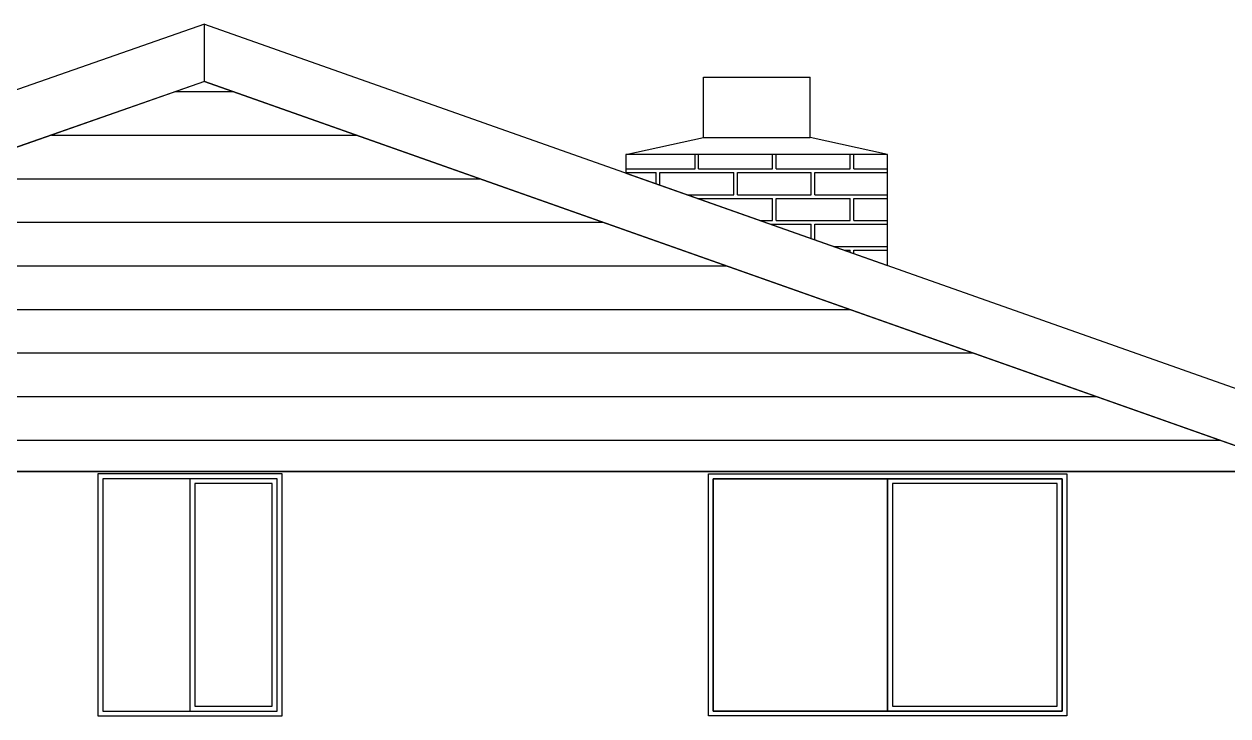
# Model space of a CAD drawing. Extents: x -158 to 1488, y -603 to 228.
# Drawn here: x 1075.4 to 1323.8, y -458.4 to -315.4 of the extents above; entities that cross this region are included whole.
import ezdxf

# ---------------------------------------------------------------- set-up
doc = ezdxf.new("R2010")
doc.units = 0
doc.header["$MEASUREMENT"] = 0
doc.layers.get('0').update_dxf_attribs({"linetype": 'CONTINUOUS'})
for name, color, linetype in [('BRICKC', 1, 'CONTINUOUS'), ('SIDEHATCH', 6, 'CONTINUOUS'), ('WINDOW', 4, 'CONTINUOUS')]:
    doc.layers.add(name, color=color, linetype=linetype)

# ---------------------------------------------------------------- blocks, each defined once
blk = doc.blocks.new('*X11')
at = {"color": 0}
for p, q in [((1335.25, -304), (1335.25, -301)), ((1336, -304), (1336, -301)), ((1351.25, -304), (1351.25, -301)), ((1352, -304), (1352, -301)), ((1367.25, -304), (1367.25, -301)), ((1368, -304), (1368, -301)), ((1321, -304), (1335.25, -304)), ((1321, -304.75), (1327.25, -304.75)), ((1327.25, -307.03), (1327.25, -304.75)), ((1328, -307.3), (1328, -304.75)), ((1328, -304.75), (1343.25, -304.75)), ((1336, -304), (1351.25, -304)), ((1343.25, -309.33), (1343.25, -304.75)), ((1344, -309.33), (1344, -304.75)), ((1344, -304.75), (1359.25, -304.75)), ((1352, -304), (1367.25, -304)), ((1359.25, -309.33), (1359.25, -304.75)), ((1360, -309.33), (1360, -304.75)), ((1360, -304.75), (1375, -304.75)), ((1368, -304), (1375, -304)), ((1333.75, -309.33), (1343.25, -309.33)), ((1336, -310.13), (1336, -310.08)), ((1336, -310.08), (1351.25, -310.08)), ((1344, -309.33), (1359.25, -309.33)), ((1351.25, -314.67), (1351.25, -310.08)), ((1352, -314.67), (1352, -310.08)), ((1352, -310.08), (1367.25, -310.08)), ((1360, -309.33), (1375, -309.33)), ((1367.25, -314.67), (1367.25, -310.08)), ((1368, -314.67), (1368, -310.08)), ((1368, -310.08), (1375, -310.08)), ((1348.83, -314.67), (1351.25, -314.67)), ((1350.95, -315.42), (1359.25, -315.42)), ((1352, -314.67), (1367.25, -314.67)), ((1359.25, -318.35), (1359.25, -315.42)), ((1360, -318.62), (1360, -315.42)), ((1360, -315.42), (1375, -315.42)), ((1368, -314.67), (1375, -314.67)), ((1363.91, -320), (1375, -320)), ((1366.03, -320.75), (1367.25, -320.75)), ((1367.25, -321.18), (1367.25, -320.75)), ((1368, -321.45), (1368, -320.75)), ((1368, -320.75), (1375, -320.75))]:
    blk.add_line(p, q, dxfattribs=at)
blk = doc.blocks.new('*X23')
at = {"color": 0}
for p, q in [((1228.03, -288), (1239.92, -288)), ((1202.39, -297), (1265.36, -297)), ((1176.74, -306), (1290.81, -306)), ((1151.1, -315), (1316.26, -315)), ((1125.45, -324), (1341.71, -324)), ((1099.81, -333), (1367.15, -333)), ((1074.16, -342), (1392.6, -342)), ((1048.52, -351), (1418.05, -351)), ((1030, -360), (1443.5, -360))]:
    blk.add_line(p, q, dxfattribs=at)

msp = doc.modelspace()

# ---------------------------------------------------------------- linework, layer by layer
for p, q in [((1112.6, -315.45), (876.35, -398.25)), ((1112.6, -315.45), (1359.56, -402.79)), ((1112.6, -327.3), (1112.6, -315.45)), ((1112.6, -327.3), (908.55, -398.81)), ((1112.6, -327.3), (1355.83, -413.32)), ((1215.6, -338.89), (1215.6, -326.39)), ((1215.6, -326.39), (1237.6, -326.39)), ((1237.6, -338.89), (1237.6, -326.39)), ((1199.6, -342.39), (1215.6, -338.89)), ((1215.6, -338.89), (1237.6, -338.89)), ((1253.6, -342.39), (1237.6, -338.89)), ((1253.6, -342.39), (1199.6, -342.39)), ((1199.6, -342.39), (1199.6, -346.22)), ((1253.6, -365.31), (1253.6, -342.39)), ((1334.6, -407.89), (908.6, -407.89))]:
    msp.add_line(p, q)
msp.add_lwpolyline([(908.6, -398.89), (908.6, -407.89), (1334.6, -407.89), (1334.6, -405.81), (1112.6, -327.3), (880.64, -408.7)])
at = {"layer": 'BRICKC'}
msp.add_lwpolyline([(1199.6, -346.22), (1253.6, -365.31), (1253.6, -342.39), (1199.6, -342.39), (1199.6, -346.22)], dxfattribs=at)
at = {"layer": 'WINDOW'}
msp.add_line((1109.6, -409.39), (1109.6, -457.39), dxfattribs=at)
for points in [[(1128.6, -408.39), (1090.6, -408.39), (1090.6, -458.39), (1128.6, -458.39)], [(1127.6, -409.39), (1091.6, -409.39), (1091.6, -457.39), (1127.6, -457.39)], [(1109.6, -409.39), (1109.6, -457.39), (1127.6, -457.39), (1127.6, -409.39)], [(1216.6, -408.39), (1290.6, -408.39), (1290.6, -458.39), (1216.6, -458.39)], [(1253.6, -409.39), (1217.6, -409.39), (1217.6, -457.39), (1253.6, -457.39)], [(1217.6, -409.39), (1289.6, -409.39), (1289.6, -457.39), (1217.6, -457.39)], [(1253.6, -409.39), (1253.6, -457.39), (1289.6, -457.39), (1289.6, -409.39)], [(1110.6, -410.39), (1110.6, -456.39), (1126.6, -456.39), (1126.6, -410.39)], [(1254.6, -410.39), (1254.6, -456.39), (1288.6, -456.39), (1288.6, -410.39)]]:
    msp.add_lwpolyline(points, close=True, dxfattribs=at)
msp.add_lwpolyline([(1253.6, -457.39), (1253.6, -457.39), (1289.6, -457.39), (1289.6, -409.39), (1253.6, -409.39)], dxfattribs=at)

# ---------------------------------------------------------------- block references
at = {"layer": 'BRICKC'}
msp.add_blockref('*X11', (-121.4, -41.39), dxfattribs=at)
at = {"layer": 'SIDEHATCH'}
msp.add_blockref('*X23', (-121.4, -41.39), dxfattribs=at)

doc.saveas('drawing.dxf')
